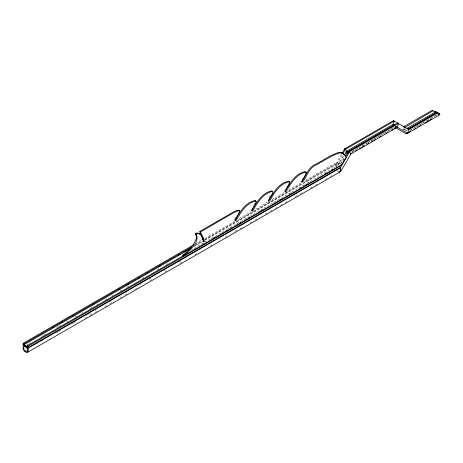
<?xml version="1.0" encoding="UTF-8"?>
<svg xmlns="http://www.w3.org/2000/svg" width="463" height="463" viewBox="0 0 463 463"><rect width="100%" height="100%" fill="white"/><g stroke="black" fill="none" stroke-linecap="round" stroke-linejoin="round"><path stroke-width="0.35" stroke-dasharray="2.31 1.74" d="M300.909 181.34L300.909 181.936M402.966 129.657L403.487 127.898M403.944 129.652L404.286 128.494M407.336 131.37L407.44 131.029M234.405 219.335L234.405 220.51M250.9 210.214L251.073 209.71M284.415 190.461L284.687 189.842M234.677 218.715L235.453 217.216M254.598 203.211L253.093 205.867M344.107 159.359L344.414 158.815M269.263 197.128L270.282 195.345M343.413 160.574L343.766 159.955M341.312 154.613L335.716 164.307L335.716 166.726M342.145 155.099L336.549 164.787L336.549 166.605M337.596 165.372L343.251 155.58M338.36 165.274L343.801 155.846M340.612 163.734L344.478 157.038M340.872 164.035L344.779 157.27M342.389 162.316L342.713 161.778M352.482 151.436L354.774 150.11M355.347 149.78L358.212 148.125M358.784 147.795L366.806 143.16M367.379 142.83L386.292 131.914M388.011 130.919L392.022 128.604M392.595 128.274L394.314 127.284M352.071 151.899L354.913 150.261M356.62 149.277L358.321 148.293M362.303 145.995L366.846 143.368M367.987 142.714L370.828 141.07M371.395 140.746L373.103 139.762M373.67 139.432L375.944 138.119M376.512 137.789L393.562 127.944M394.702 127.29L396.316 126.312M195.403 243.874L202.29 239.892M204.796 238.445L234.237 221.453M239.249 218.559L251.149 211.684M255.535 209.154L267.435 202.285M271.822 199.75L284.346 192.521M288.733 189.986L301.263 182.758M305.644 180.223L336.966 162.143L337.799 162.623L303.971 182.15M194.981 245.077L202.499 240.737M205.005 239.29L236.952 220.845M237.577 220.486L252.607 211.805M253.238 211.446L287.06 191.913M287.685 191.555L301.465 183.597M194.778 245.674L202.296 241.339M204.802 239.892L335.716 164.307L337.591 165.389M193.621 246.825L202.383 241.767M204.802 240.372L340.102 162.253L341.468 162.253M26.68 345.097L28.561 344.015M29.186 343.65L31.067 342.568M41.716 336.416L43.597 335.334M44.222 334.969L46.097 333.887M56.746 327.74L58.627 326.652M59.252 326.293L61.133 325.205M66.77 321.953L68.026 321.229M74.913 317.253L77.419 315.807M81.806 313.272L83.056 312.548M89.949 308.572L92.45 307.125M96.836 304.596L98.092 303.873M104.979 299.891L107.485 298.444M111.872 295.915L113.122 295.191M120.015 291.215L122.521 289.769M126.903 287.234L128.783 286.151M141.938 278.558L143.814 277.47M156.969 269.877L158.85 268.795M166.367 264.454L167.618 263.731M190.797 250.35L214.595 236.605M215.22 236.246L225.869 230.099M226.5 229.735L249.048 216.719M249.673 216.354L306.049 183.805M306.674 183.446L332.353 168.619M332.984 168.254L336.74 166.09M202.059 244.36L205.763 242.218M211.313 239.018L213.779 237.594M221.204 233.306L223.693 231.87M228.045 229.359L229.908 228.282M230.528 227.923L231.778 227.2M236.153 224.677L238.028 223.594M244.904 219.624L247.913 217.888M261.155 210.237L264.778 208.147M273.222 203.274L278.049 200.491M289.502 193.875L293.108 191.792M303.317 185.9L305.105 184.864M307.49 183.493L311.061 181.427M24.4 348.373L25.656 347.649M403.771 129.767L405.252 128.917M403.962 130.12L405.982 128.957M405.281 130.705L406.306 130.115M25.025 350.902L26.906 349.814M41.936 341.133L43.192 340.415M56.347 332.816L58.222 331.734M58.853 331.369L60.728 330.287M71.377 324.141L73.258 323.052M73.883 322.694L75.764 321.606M86.413 315.459L88.288 314.377M88.919 314.012L90.794 312.93M95.181 310.395L96.431 309.672M110.211 301.72L111.467 300.996M125.247 293.038L126.497 292.315M140.277 284.357L141.533 283.634M149.051 279.293L150.926 278.211M164.081 270.618L165.962 269.53M179.117 261.936L180.992 260.854M405.727 131.104L407.29 130.201M410.328 130.068L413.922 127.991M414.437 127.695L415.977 126.81M416.486 126.509L422.134 123.251M422.644 122.955L426.238 120.884M426.753 120.588L434.96 115.843M435.475 115.547L437.014 114.662M409.645 130.688L417.985 125.878M418.969 125.311L429.618 119.159M430.74 118.516L434.172 116.531M434.659 116.248L437.604 114.552M84.752 318.376L87.258 316.929M89.764 315.482L92.27 314.036M94.77 312.589L97.276 311.142M104.794 306.807L107.3 305.36M109.806 303.913L112.312 302.466M119.83 298.126L122.336 296.679M124.836 295.232L127.342 293.785M134.86 289.444L137.366 287.998M149.896 280.769L152.402 279.322M164.926 272.088L167.432 270.641M179.962 263.406L182.468 261.96M194.992 254.731L197.498 253.284M210.028 246.05L212.534 244.603M225.059 237.369L227.564 235.922M235.082 231.587L237.588 230.14M240.094 228.693L242.6 227.246M250.113 222.906L252.619 221.459M255.125 220.012L257.631 218.565M265.149 214.224L267.655 212.777M270.161 211.331L272.666 209.884M275.172 208.443L277.673 206.996M280.179 205.549L282.685 204.102M285.191 202.655L287.697 201.208M295.215 196.868L297.721 195.421M300.227 193.974L302.733 192.527M310.245 188.186L312.751 186.739M315.257 185.293L317.763 183.846M325.281 179.511L327.787 178.064M330.293 176.617L332.799 175.17M396.403 126.306L395.518 126.584A1.123 0.723 -82.9 0 1 395.998 126.538L396.444 126.399M395.639 126.526L396.05 126.561M340.635 163.699L339.269 163.699L336.549 165.268L335.716 164.787M395.61 126.225L396.206 126.567M395.35 126.156L396.201 126.648M336.642 170.615L338.216 171.524M338.98 171.322A2.946 1.702 60 0 1 337.834 170.783M336.277 166.634A2.946 1.702 60 0 1 337.446 165.957"/><path stroke-width="0.69" d="M198.916 233.352C193.21 231.622 196.885 235.69 196.532 238.364C193.679 245.326 188.464 251.079 182.451 255.512L184.239 254.598M196.231 234.347C200.305 242.826 188.615 250.952 183.284 255.993L342.035 164.51L346.133 157.379L344.761 155.064L342.979 153.438L341.086 152.894L338.488 153.195L331.774 156.077L316.958 164.55C308.943 167.456 307.16 176.177 302.547 182.191C299.52 182.48 307.038 174.331 306.118 172.352L305.777 172.143C296.036 174.296 290.799 183.452 286.296 191.439C282.129 193.835 290.44 183.423 289.444 181.976L289.109 181.768C279.363 183.921 274.125 193.077 269.628 201.064C265.455 203.46 273.772 193.048 272.776 191.601L272.435 191.393C262.695 193.546 257.457 202.696 252.954 210.688C248.787 213.084 257.098 202.672 256.108 201.22L255.767 201.017C246.027 203.17 240.789 212.32 236.286 220.313C232.119 222.709 240.43 212.297 239.435 210.844L237.531 210.943L232.999 213.119L200.878 231.766L200.745 232.721L203.743 238.734L204.131 241.559L201.301 235.899L199.75 233.832L198.274 233.375L196.231 234.347L195.398 233.867M239.435 210.844L237.635 210.185L233.937 211.713L200.045 231.286L199.796 231.905L202.62 237.49L203.396 240.957L204.229 241.437M393.232 121.335L393.44 120.64L408.858 129.542L437.199 113.18M393.33 124.287L394.273 121.121L345.502 149.283L343.262 153.16M397.399 123.743L397.607 123.048L348.836 151.204L346.035 156.054M403.719 127.117L403.858 126.654L432.199 110.292L435.596 112.26M404.569 127.545L433.032 110.779M407.92 129.409L436.366 112.7L439.85 114.714L407.758 133.24L406.144 133.749L395.645 127.69M408.858 129.542L407.758 133.24L397.341 127.227L396.56 127.47M437.084 112.758L437.246 112.249L439.219 113.389L439.219 114.349L439.069 113.476L438.039 114.066M341.868 153.647L344.669 148.797L393.44 120.64M344.408 154.798L346.22 151.661A0.955 0.55 -60 0 1 346.706 151.146L393.07 124.379A0.903 0.521 -60 0 1 393.544 124.327L394.667 124.975M345.126 155.921L347.059 152.57L348.043 153.143M193.522 244.956L23.15 343.32L23.15 349.096L24.4 351.261L26.9 352.708L340.716 171.524L340.716 167.195L349.669 151.685L398.44 123.528L397.341 127.227L350.543 154.138M339.975 171.327L340.716 171.524L350.769 154.115L349.669 151.685L348.836 151.204L349.038 151.661M435.451 112.173L435.932 111.664L437.095 112.335L436.736 112.717L437.246 112.249L437.246 112.793M235.03 220.209C240.031 212.384 244.834 202.632 254.934 200.537L256.108 201.22M251.704 210.584C256.705 202.759 261.502 193.007 271.602 190.912L272.776 191.601M268.372 200.959C273.373 193.135 278.176 183.383 288.275 181.288L289.444 181.976M285.04 191.335C290.041 183.51 294.844 173.758 304.943 171.663L306.118 172.352M301.714 181.71C306.327 175.697 308.109 166.975 316.125 164.07L330.941 155.597L337.654 152.715L341.283 152.599L342.869 153.438L344.31 155.146M367.13 140.7L347.649 151.951L348.633 152.518M367.703 140.37L379.162 133.755M379.735 133.425L393.492 125.485M350.456 153.872L352.175 152.877M355.613 150.892L356.759 150.232M359.624 148.577L360.77 147.917M361.916 147.257L364.207 145.932M367.645 143.947L368.791 143.287M371.656 141.632L372.802 140.972M373.948 140.306L375.094 139.647M379.677 137.002L380.829 136.336M385.986 133.361L387.132 132.696M391.715 130.051L392.861 129.391M394.007 128.726L395.153 128.066M202.29 239.892L203.546 239.168M23.15 343.32L23.983 343.801L191.225 247.248M52.591 327.769L53.841 327.046M61.359 322.705L62.609 321.982M72.633 316.194L73.889 315.471M92.675 304.625L94.556 303.537M118.36 289.797L119.61 289.074M127.128 284.733L128.384 284.01M138.402 278.222L139.658 277.499M147.17 273.158L148.426 272.435M158.45 266.653L160.325 265.565M178.492 255.078L179.742 254.355M184.129 251.826L185.379 251.102M23.983 344.767L190.49 248.631M27.317 347.649L27.317 345.728L183.909 255.321M193.933 249.534L195.183 248.81M213.975 237.959L215.856 236.877M225.249 231.454L226.505 230.73M239.66 223.131L240.91 222.408M248.428 218.073L249.679 217.35M259.702 211.562L260.953 210.839M279.745 199.987L281.626 198.905M299.793 188.418L301.043 187.694M305.43 185.159L306.68 184.436M325.472 173.59L326.722 172.867M331.109 170.338L332.99 169.25M27.317 345.728L28.15 346.208L341.966 165.031L341.133 164.55M406.942 128.401L435.932 111.664L434.85 111.826M340.716 167.195L28.15 347.649L23.15 344.767M340.716 167.675L28.15 348.135L23.15 345.248M408.36 128.928L437.095 112.335M438.583 113.985L439.265 113.591L439.85 114.714M406.144 133.749L408.227 132.545M409.269 131.949L410.311 131.347M414.998 128.639L416.04 128.037M418.645 126.532L420.207 125.629M425.416 122.626L426.458 122.024M426.979 121.723L429.068 120.519M430.11 119.917L431.151 119.315M395.726 127.736L396.293 127.556M339.344 172.01L339.501 172.022M439.485 114.5L439.069 113.476L439.746 114.656M340.247 170.552L340.716 170.824M340.062 171.559L340.363 171.732M339.038 172.004L339.466 172.248M306.211 172.751L305.285 171.866M289.543 182.376L288.611 181.49M239.533 211.25L238.601 210.364M199.825 231.604L200.658 232.085M195.455 233.78L196.289 234.261M203.298 241.073L204.131 241.559M23.15 344.281L28.15 347.169M346.7 151.152L347.586 151.991A1.123 0.341 -52.6 0 0 347.105 152.501L346.208 151.644M199.437 233.844L199.952 234.55M340.247 170.859L340.716 171.524M439.069 113.476L439.549 114.54M393.55 124.333L394.036 125.404A1.123 0.504 -40.7 0 0 393.556 125.45L393.07 124.379M346.44 151.36L345.502 149.283L344.669 148.797L344.871 149.254M271.943 191.115L272.041 191.52M255.275 200.739L255.368 201.145M28.15 346.208L28.15 351.984M23.983 343.801L23.983 345.728M340.218 169.134A2.946 1.702 60 0 1 340.218 170.459M23.596 348.286A2.946 1.702 60 0 0 26.964 351.724A2.946 1.702 60 0 0 26.397 347.279A2.946 1.702 60 0 0 23.596 348.286"/></g></svg>
